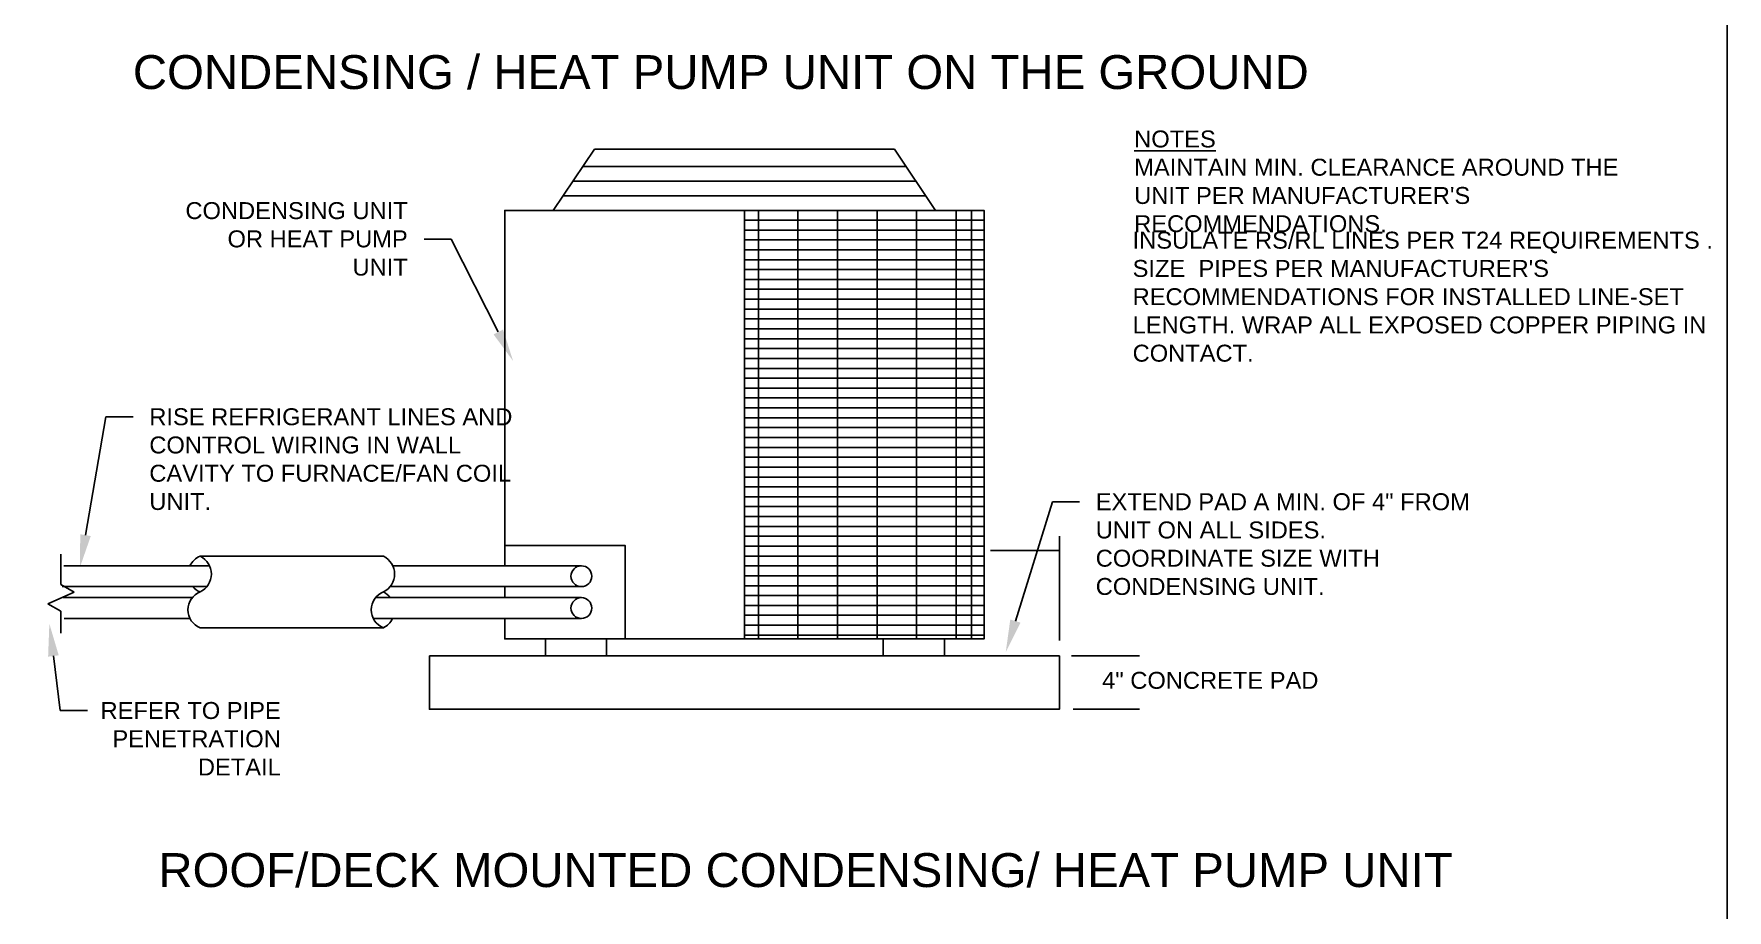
# Model space of a CAD drawing. Header units: inches. Extents: x -22 to 145, y -20 to 61.
# Drawn here: x 19.35 to 28.72, y 14.49 to 19.34 of the extents above; entities that cross this region are included whole.
import ezdxf
from ezdxf import colors
from ezdxf.entities.mleader import LeaderData, LeaderLine
from ezdxf.math import Vec2, Vec3

# ---------------------------------------------------------------- set-up
doc = ezdxf.new("R2010")
doc.units = ezdxf.units.IN
doc.header["$MEASUREMENT"] = 0
for name, color, linetype in [('GEC_BORDER', 2, 'Continuous'), ('M-DET-MEDIUM', 3, 'Continuous'), ('M-DET-THIN', 9, 'Continuous'), ('M-DET-TXT', 2, 'Continuous'), ('M-DET-WIDE', 255, 'Continuous'), ('NORM', 3, 'Continuous')]:
    doc.layers.add(name, color=color, linetype=linetype)
doc.styles.add('ARC-TEXT', font='arial.ttf', dxfattribs={"width": 1.00018, "height": 0.0938})
doc.styles.get("Standard").update_dxf_attribs({"font": 'arial.ttf'})
doc.styles.add('TITLE1', font='arial.ttf')

msp = doc.modelspace()

# ---------------------------------------------------------------- hatches: boundary and pattern name
at = {"layer": 'M-DET-THIN'}
h = msp.add_hatch(dxfattribs=at)
h.set_pattern_fill('GRATE', color=9, scale=1.74892, style=0)
h.set_pattern_definition([(0, (-37.635683, 55.85499), (0, 0.05465374), []), (90, (-37.63568, 55.855), (-0.21861496, 1e-17), [])])
h.paths.add_polyline_path([(23.28029, 15.99153), (24.60577, 15.99153), (24.60577, 18.36211), (23.28029, 18.36211)])

# ---------------------------------------------------------------- linework, layer by layer
at = {"layer": 'GEC_BORDER', "color": 5}
msp.add_line((28.71589, 29), (28.71589, 0), dxfattribs=at)
msp.add_line((28.71589, 29), (28.71589, 0), dxfattribs=at)
at = {"layer": 'M-DET-MEDIUM', "color": 3}
for p, q in [((22.38581, 18.60472), (24.17477, 18.60472)), ((22.33151, 18.52385), (24.22907, 18.52385)), ((22.27721, 18.44298), (24.28337, 18.44298)), ((23.28029, 18.36211), (23.28029, 15.99153)), ((20.32195, 16.39566), (19.51631, 16.39566)), ((22.37856, 16.39566), (21.33559, 16.39566)), ((20.30732, 16.28045), (19.50649, 16.28045)), ((20.22691, 16.21961), (19.5115, 16.21961)), ((22.37856, 16.21961), (21.24055, 16.21961)), ((22.37856, 16.28045), (21.32096, 16.28045)), ((20.21391, 16.1044), (19.51735, 16.1044)), ((22.37856, 16.1044), (21.22755, 16.1044))]:
    msp.add_line(p, q, dxfattribs=at)
for points in [[(21.95481, 16.1044), (21.95481, 15.99153), (22.61999, 15.99153), (22.61999, 16.50842), (21.95481, 16.50842), (21.95481, 16.39566)], [(20.26983, 16.44868), (21.28347, 16.44868)], [(21.95481, 16.28045), (21.95481, 16.21961)], [(21.95481, 16.28045), (21.95481, 16.21961)], [(21.28347, 16.05312), (20.26983, 16.05312)]]:
    msp.add_lwpolyline(points, dxfattribs=at)
msp.add_lwpolyline([(22.17942, 15.89696), (22.51768, 15.89696), (22.51768, 15.99153), (22.17942, 15.99153)], close=True, dxfattribs=at)
for centre in [(22.37856, 16.33806), (22.37856, 16.16201)]:
    msp.add_circle(centre, 0.0576, dxfattribs=at)
for centre, radius, start, end in [((20.30905, 16.34979), 0.10638, 111.632517, 154.455218), ((20.22227, 16.34979), 0.10973, 295.684337, 64.315663), ((21.23591, 16.34979), 0.10973, 295.684337, 64.315663), ((20.30905, 16.15201), 0.10638, 111.632517, 248.367483), ((20.30905, 16.34979), 0.10638, 220.673854, 248.367483), ((21.32269, 16.15201), 0.10638, 111.632517, 248.367483), ((21.23591, 16.15201), 0.10973, 38.031644, 64.315663), ((21.23591, 16.15201), 0.10973, 295.684337, 334.289878)]:
    msp.add_arc(centre, radius, start, end, dxfattribs=at)
at = {"layer": 'M-DET-THIN'}
for p, q in [((24.53681, 18.36211), (24.53681, 15.99153)), ((19.49984, 16.45981), (19.49984, 16.29207)), ((19.57331, 16.24965), (19.42686, 16.18632)), ((19.49984, 16.29207), (19.57331, 16.24965)), ((19.42686, 16.18632), (19.49984, 16.14418)), ((19.49984, 16.14418), (19.49984, 16.02404))]:
    msp.add_line(p, q, dxfattribs=at)
at = {"layer": 'M-DET-TXT'}
for p, q in [((25.02238, 15.98272), (25.02238, 16.55935)), ((25.02238, 16.48105), (24.64188, 16.48105)), ((25.08932, 15.89696), (25.46532, 15.89696)), ((25.09899, 15.60222), (25.46641, 15.60222))]:
    msp.add_line(p, q, dxfattribs=at)
at = {"layer": 'M-DET-WIDE'}
for p, q in [((22.22291, 18.36211), (22.45043, 18.70097)), ((22.45043, 18.70097), (24.11014, 18.70097)), ((24.33766, 18.36211), (24.11014, 18.70097))]:
    msp.add_line(p, q, dxfattribs=at)
msp.add_lwpolyline([(21.95481, 16.1044), (21.95481, 15.99153), (24.60577, 15.99153), (24.60577, 18.36211), (21.95481, 18.36211), (21.95481, 16.39566)], dxfattribs=at)
msp.add_lwpolyline([(21.5382, 15.89696), (25.02238, 15.89696), (25.02238, 15.60222), (21.5382, 15.60222)], close=True, dxfattribs=at)
at = {"layer": 'NORM'}
msp.add_lwpolyline([(24.38655, 15.89696), (24.04829, 15.89696), (24.04829, 15.99153), (24.38655, 15.99153)], close=True, dxfattribs=at)

# ---------------------------------------------------------------- texts
at = {"layer": 'M-DET-TXT'}
for s, insert, char_height, width, attachment_point, style in [('CONDENSING / HEAT PUMP UNIT ON THE GROUND ', (19.89788, 19.12594), 0.1875, 15.1921707, 4, 'TITLE1'), ("{\\LNOTES}\\PMAINTAIN MIN. CLEARANCE AROUND THE UNIT PER MANUFACTURER'S RECOMMENDATIONS.", (25.43626, 18.80407), 0.09375, 3.0096733, 1, 'ARC-TEXT'), ("INSULATE RS/RL LINES PER T24 REQUIREMENTS . SIZE  PIPES PER MANUFACTURER'S RECOMMENDATIONS FOR INSTALLED LINE-SET LENGTH. WRAP ALL EXPOSED COPPER PIPING IN CONTACT.", (25.42764, 18.24416), 0.09375, 3.2020819, 1, 'ARC-TEXT'), ('4" CONCRETE PAD', (25.25897, 15.80903), 0.09375, 1.7856358, 1, 'ARC-TEXT'), ('ROOF/DECK MOUNTED CONDENSING/ HEAT PUMP UNIT', (20.03894, 14.71102), 0.1875, 15.1921707, 4, 'TITLE1')]:
    msp.add_mtext(s, dxfattribs=dict(at, insert=insert, char_height=char_height, width=width, attachment_point=attachment_point, style=style))

# ---------------------------------------------------------------- leaders
ml = msp.add_multileader_mtext('Standard', dxfattribs=at)
ml.set_content('CONDENSING UNIT\\POR HEAT PUMP\\PUNIT', color=256)
ml.set_leader_properties()
ml.build(insert=Vec2(0, 0))
ml.multileader.update_dxf_attribs({"text_right_attachment_type": 2, "dogleg_length": 0.36, "arrow_head_size": 0.18})
ctx = ml.context
ctx.base_point, ctx.char_height, ctx.arrow_head_size, ctx.landing_gap_size, ctx.plane_origin = Vec3(20.10767, 18.36009), 0.09375, 0.18, 0.09, Vec3(23.31886, 18.42116)
ctx.right_attachment, ctx.text_align_type = 2, 2
notes = []
notes.append((ctx, [(1, (1, 1, 0), (21.65809, 18.20218), (-1, 0), 0.14988, [(0, [(22.00083, 17.52911)], 0, [])])]))
ctx.mtext.insert, ctx.mtext.width, ctx.mtext.alignment, ctx.mtext.flow_direction = Vec3(21.41821, 18.40776), 2.06791, 3, 5
ml = msp.add_multileader_mtext('Standard', dxfattribs=at)
ml.set_content('RISE REFRIGERANT LINES AND CONTROL WIRING IN WALL CAVITY TO FURNACE/FAN COIL UNIT.', color=256)
ml.set_leader_properties()
ml.build(insert=Vec2(0, 0))
ml.multileader.update_dxf_attribs({"text_right_attachment_type": 2, "dogleg_length": 0.36, "arrow_head_size": 0.18})
ctx = ml.context
ctx.base_point, ctx.char_height, ctx.arrow_head_size, ctx.landing_gap_size, ctx.plane_origin = Vec3(19.89889, 17.2197), 0.09375, 0.18, 0.09, Vec3(18.08824, 17.43869)
ctx.right_attachment = 2
notes.append((ctx, [(1, (1, 1, 0), (19.74901, 17.2197), (1, 0), 0.14988, [(0, [(19.60532, 16.38808)], 0, [])])]))
ctx.mtext.insert, ctx.mtext.width, ctx.mtext.flow_direction = Vec3(19.98889, 17.26738), 2.06791, 5
ml = msp.add_multileader_mtext('Standard', dxfattribs=at)
ml.set_content('EXTEND PAD A MIN. OF 4" FROM UNIT ON ALL SIDES.  COORDINATE SIZE WITH CONDENSING UNIT.', color=256)
ml.set_leader_properties()
ml.build(insert=Vec2(0, 0))
ml.multileader.update_dxf_attribs({"text_right_attachment_type": 2, "dogleg_length": 0.36, "arrow_head_size": 0.18})
ctx = ml.context
ctx.base_point, ctx.char_height, ctx.arrow_head_size, ctx.landing_gap_size, ctx.plane_origin = Vec3(25.13357, 16.74961), 0.09375, 0.18, 0.09, Vec3(23.32292, 16.9686)
ctx.right_attachment = 2
notes.append((ctx, [(1, (1, 1, 0), (24.98369, 16.74961), (1, 0), 0.14988, [(0, [(24.72588, 15.91799)], 0, [])])]))
ctx.mtext.insert, ctx.mtext.width, ctx.mtext.flow_direction = Vec3(25.22357, 16.79729), 2.06791, 5
ml = msp.add_multileader_mtext('Standard', dxfattribs=at)
ml.set_content('REFER TO PIPE PENETRATION DETAIL', color=256)
ml.set_leader_properties()
ml.build(insert=Vec2(0, 0))
ml.multileader.update_dxf_attribs({"text_right_attachment_type": 2, "dogleg_length": 0.36, "arrow_head_size": 0.18})
ctx = ml.context
ctx.base_point, ctx.char_height, ctx.arrow_head_size, ctx.landing_gap_size, ctx.plane_origin = Vec3(19.64637, 15.59535), 0.09375, 0.18, 0.09, Vec3(22.61666, 15.97224)
ctx.right_attachment, ctx.text_align_type = 2, 2
notes.append((ctx, [(0, (1, 1, 0), (19.49649, 15.59535), (1, 0), 0.14988, [(0, [(19.43598, 16.07541)], 0, [])])]))
ctx.mtext.insert, ctx.mtext.width, ctx.mtext.alignment, ctx.mtext.flow_direction = Vec3(20.71601, 15.64222), 1.0270767, 3, 5
for ctx, leaders in notes:
    for number, flags, end, landing, length, lines in leaders:
        leader = LeaderData()
        leader.index, (leader.has_last_leader_line, leader.has_dogleg_vector, leader.attachment_direction) = number, flags
        leader.last_leader_point, leader.dogleg_vector, leader.dogleg_length = Vec3(end), Vec3(landing), length
        for number, points, colour, breaks in lines:
            line = LeaderLine()
            line.index, line.vertices, line.color, line.breaks = number, Vec3.list(points), colors.encode_raw_color(colour), breaks
            leader.lines.append(line)
        ctx.leaders.append(leader)

doc.saveas('drawing.dxf')
